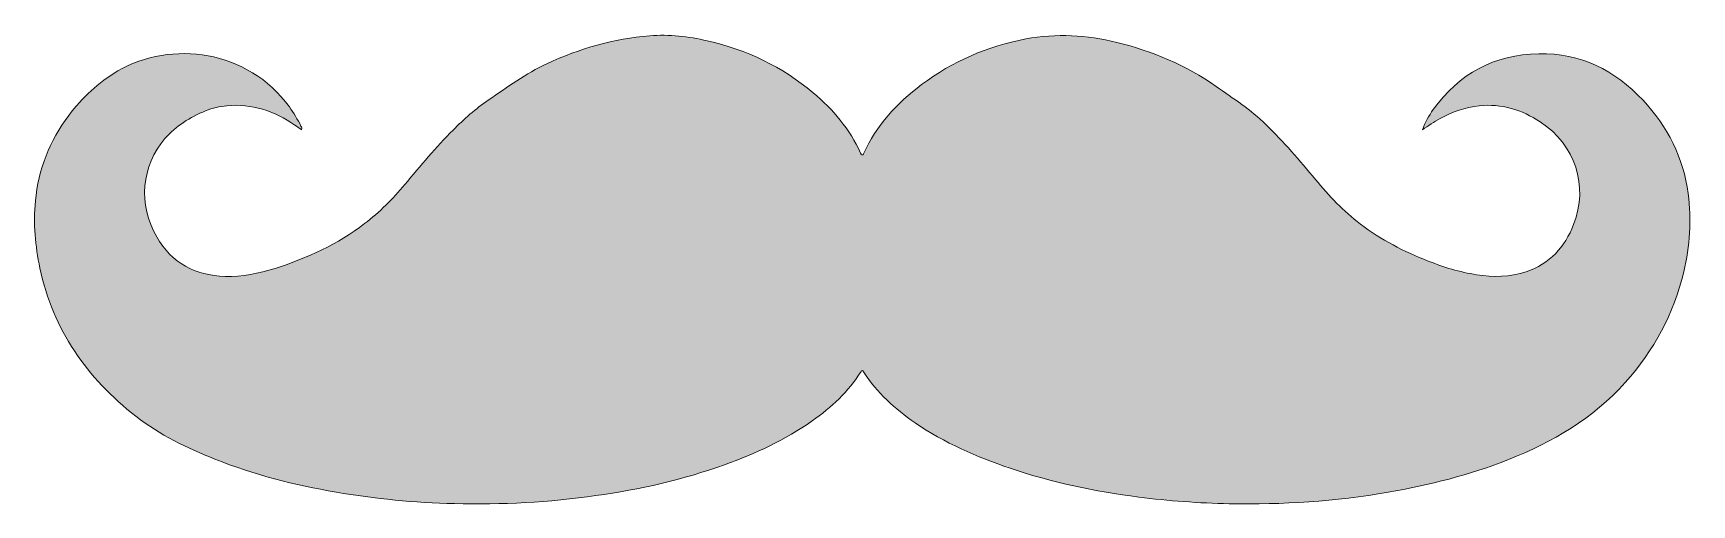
# Model space of a CAD drawing. Extents: x -1328 to -1186, y 285 to 326.
import ezdxf

# ---------------------------------------------------------------- set-up
doc = ezdxf.new("R2010")
doc.units = 0
doc.header["$MEASUREMENT"] = 0
doc.layers.add('Layer 1', color=7, linetype='Continuous', lineweight=0)

msp = doc.modelspace()

# ---------------------------------------------------------------- hatches: boundary and pattern name
at = {"layer": 'Layer 1'}
h = msp.add_hatch(color=7, dxfattribs=at)
h.dxf.hatch_style = 2
edge = h.paths.add_edge_path()
edge.add_spline(control_points=[(-1305.12, 317.38), (-1305.31, 317.52), (-1305.49, 317.65), (-1305.68, 317.78), (-1307.44, 318.98), (-1309.35, 319.64), (-1311.5, 319.43), (-1312.13, 319.36), (-1312.74, 319.24), (-1313.32, 319), (-1314.65, 318.46), (-1315.84, 317.7), (-1316.8, 316.62), (-1318.82, 314.31), (-1319.11, 310.95), (-1317.51, 308.21), (-1316.21, 305.96), (-1314.21, 304.9), (-1311.66, 304.83), (-1310.19, 304.79), (-1308.77, 305.07), (-1307.37, 305.51), (-1304.62, 306.39), (-1302.02, 307.57), (-1299.71, 309.34), (-1298.43, 310.33), (-1297.3, 311.45), (-1296.27, 312.69), (-1294.94, 314.29), (-1293.6, 315.88), (-1292.13, 317.35), (-1291.2, 318.29), (-1290.21, 319.16), (-1289.12, 319.91), (-1287.49, 321.02), (-1285.9, 322.19), (-1284.1, 323.03), (-1281.3, 324.34), (-1278.37, 325.18), (-1275.3, 325.42), (-1273.64, 325.55), (-1271.99, 325.36), (-1270.37, 324.99), (-1266.99, 324.23), (-1263.96, 322.77), (-1261.31, 320.55), (-1259.6, 319.11), (-1258.18, 317.43), (-1257.24, 315.38), (-1257.21, 315.32), (-1257.19, 315.25), (-1257.11, 315.22), (-1257.02, 315.19), (-1257.02, 315.28), (-1256.99, 315.33), (-1255.88, 317.76), (-1254.13, 319.66), (-1252.02, 321.24), (-1249.36, 323.24), (-1246.37, 324.53), (-1243.1, 325.15), (-1240.48, 325.64), (-1237.89, 325.48), (-1235.31, 324.85), (-1232.25, 324.1), (-1229.39, 322.91), (-1226.8, 321.08), (-1225.33, 320.05), (-1223.83, 319.08), (-1222.54, 317.82), (-1221.03, 316.34), (-1219.64, 314.75), (-1218.3, 313.12), (-1217.15, 311.72), (-1215.9, 310.42), (-1214.46, 309.31), (-1212.69, 307.94), (-1210.71, 306.96), (-1208.65, 306.14), (-1207.32, 305.61), (-1205.94, 305.19), (-1204.52, 304.97), (-1203.08, 304.75), (-1201.66, 304.75), (-1200.26, 305.22), (-1198.25, 305.9), (-1196.96, 307.33), (-1196.2, 309.26), (-1194.9, 312.59), (-1196.06, 316.08), (-1199.06, 318.05), (-1200.65, 319.09), (-1202.36, 319.63), (-1204.28, 319.43), (-1205.47, 319.3), (-1206.58, 318.92), (-1207.63, 318.34), (-1208.15, 318.05), (-1208.65, 317.72), (-1209.15, 317.37), (-1208.92, 318.01), (-1208.6, 318.57), (-1208.22, 319.1), (-1206.01, 322.2), (-1202.99, 323.8), (-1199.18, 323.88), (-1195.58, 323.96), (-1192.67, 322.47), (-1190.26, 319.9), (-1188.14, 317.64), (-1186.81, 314.99), (-1186.39, 311.91), (-1186.08, 309.66), (-1186.26, 307.43), (-1186.77, 305.22), (-1187.62, 301.63), (-1189.3, 298.5), (-1191.78, 295.75), (-1194.56, 292.67), (-1197.98, 290.63), (-1201.79, 289.14), (-1205.11, 287.83), (-1208.56, 286.96), (-1212.08, 286.35), (-1216.59, 285.57), (-1221.13, 285.28), (-1225.7, 285.37), (-1228.29, 285.42), (-1230.87, 285.61), (-1233.43, 285.94), (-1237.18, 286.42), (-1240.85, 287.19), (-1244.43, 288.4), (-1247.31, 289.36), (-1250.07, 290.58), (-1252.58, 292.3), (-1254.31, 293.49), (-1255.85, 294.87), (-1256.99, 296.65), (-1257.01, 296.69), (-1257.05, 296.73), (-1257.09, 296.77), (-1257.13, 296.74), (-1257.19, 296.72), (-1257.21, 296.68), (-1258.29, 294.96), (-1259.75, 293.62), (-1261.39, 292.46), (-1263.7, 290.84), (-1266.24, 289.66), (-1268.89, 288.71), (-1272.46, 287.42), (-1276.14, 286.59), (-1279.9, 286.06), (-1283.92, 285.49), (-1287.96, 285.27), (-1292.02, 285.38), (-1295.42, 285.46), (-1298.8, 285.78), (-1302.15, 286.36), (-1305.7, 286.97), (-1309.18, 287.85), (-1312.54, 289.19), (-1314.93, 290.14), (-1317.25, 291.26), (-1319.28, 292.85), (-1323.48, 296.13), (-1326.4, 300.25), (-1327.51, 305.54), (-1327.9, 307.44), (-1328.08, 309.34), (-1327.89, 311.28), (-1327.63, 313.99), (-1326.68, 316.42), (-1325.04, 318.59), (-1323.88, 320.13), (-1322.5, 321.43), (-1320.83, 322.41), (-1316.26, 325.06), (-1309.7, 324.25), (-1306.15, 319.33), (-1305.77, 318.81), (-1305.44, 318.26), (-1305.16, 317.69), (-1305.11, 317.6), (-1305.04, 317.52), (-1305.12, 317.38)], knot_values=[0, 0, 0, 0, 1, 1, 1, 2, 2, 2, 3, 3, 3, 4, 4, 4, 5, 5, 5, 6, 6, 6, 7, 7, 7, 8, 8, 8, 9, 9, 9, 10, 10, 10, 11, 11, 11, 12, 12, 12, 13, 13, 13, 14, 14, 14, 15, 15, 15, 16, 16, 16, 17, 17, 17, 18, 18, 18, 19, 19, 19, 20, 20, 20, 21, 21, 21, 22, 22, 22, 23, 23, 23, 24, 24, 24, 25, 25, 25, 26, 26, 26, 27, 27, 27, 28, 28, 28, 29, 29, 29, 30, 30, 30, 31, 31, 31, 32, 32, 32, 33, 33, 33, 34, 34, 34, 35, 35, 35, 36, 36, 36, 37, 37, 37, 38, 38, 38, 39, 39, 39, 40, 40, 40, 41, 41, 41, 42, 42, 42, 43, 43, 43, 44, 44, 44, 45, 45, 45, 46, 46, 46, 47, 47, 47, 48, 48, 48, 49, 49, 49, 50, 50, 50, 51, 51, 51, 52, 52, 52, 53, 53, 53, 54, 54, 54, 55, 55, 55, 56, 56, 56, 57, 57, 57, 58, 58, 58, 59, 59, 59, 60, 60, 60, 61, 61, 61, 62, 62, 62, 62], degree=3, periodic=0)

# ---------------------------------------------------------------- linework, layer by layer
msp.add_open_spline([(-1305.12, 317.38), (-1305.31, 317.52), (-1305.49, 317.65), (-1305.68, 317.78), (-1307.44, 318.98), (-1309.35, 319.64), (-1311.5, 319.43), (-1312.13, 319.36), (-1312.74, 319.24), (-1313.32, 319), (-1314.65, 318.46), (-1315.84, 317.7), (-1316.8, 316.62), (-1318.82, 314.31), (-1319.11, 310.95), (-1317.51, 308.21), (-1316.21, 305.96), (-1314.21, 304.9), (-1311.66, 304.83), (-1310.19, 304.79), (-1308.77, 305.07), (-1307.37, 305.51), (-1304.62, 306.39), (-1302.02, 307.57), (-1299.71, 309.34), (-1298.43, 310.33), (-1297.3, 311.45), (-1296.27, 312.69), (-1294.94, 314.29), (-1293.6, 315.88), (-1292.13, 317.35), (-1291.2, 318.29), (-1290.21, 319.16), (-1289.12, 319.91), (-1287.49, 321.02), (-1285.9, 322.19), (-1284.1, 323.03), (-1281.3, 324.34), (-1278.37, 325.18), (-1275.3, 325.42), (-1273.64, 325.55), (-1271.99, 325.36), (-1270.37, 324.99), (-1266.99, 324.23), (-1263.96, 322.77), (-1261.31, 320.55), (-1259.6, 319.11), (-1258.18, 317.43), (-1257.24, 315.38), (-1257.21, 315.32), (-1257.19, 315.25), (-1257.11, 315.22), (-1257.02, 315.19), (-1257.02, 315.28), (-1256.99, 315.33), (-1255.88, 317.76), (-1254.13, 319.66), (-1252.02, 321.24), (-1249.36, 323.24), (-1246.37, 324.53), (-1243.1, 325.15), (-1240.48, 325.64), (-1237.89, 325.48), (-1235.31, 324.85), (-1232.25, 324.1), (-1229.39, 322.91), (-1226.8, 321.08), (-1225.33, 320.05), (-1223.83, 319.08), (-1222.54, 317.82), (-1221.03, 316.34), (-1219.64, 314.75), (-1218.3, 313.12), (-1217.15, 311.72), (-1215.9, 310.42), (-1214.46, 309.31), (-1212.69, 307.94), (-1210.71, 306.96), (-1208.65, 306.14), (-1207.32, 305.61), (-1205.94, 305.19), (-1204.52, 304.97), (-1203.08, 304.75), (-1201.66, 304.75), (-1200.26, 305.22), (-1198.25, 305.9), (-1196.96, 307.33), (-1196.2, 309.26), (-1194.9, 312.59), (-1196.06, 316.08), (-1199.06, 318.05), (-1200.65, 319.09), (-1202.36, 319.63), (-1204.28, 319.43), (-1205.47, 319.3), (-1206.58, 318.92), (-1207.63, 318.34), (-1208.15, 318.05), (-1208.65, 317.72), (-1209.15, 317.37), (-1208.92, 318.01), (-1208.6, 318.57), (-1208.22, 319.1), (-1206.01, 322.2), (-1202.99, 323.8), (-1199.18, 323.88), (-1195.58, 323.96), (-1192.67, 322.47), (-1190.26, 319.9), (-1188.14, 317.64), (-1186.81, 314.99), (-1186.39, 311.91), (-1186.08, 309.66), (-1186.26, 307.43), (-1186.77, 305.22), (-1187.62, 301.63), (-1189.3, 298.5), (-1191.78, 295.75), (-1194.56, 292.67), (-1197.98, 290.63), (-1201.79, 289.14), (-1205.11, 287.83), (-1208.56, 286.96), (-1212.08, 286.35), (-1216.59, 285.57), (-1221.13, 285.28), (-1225.7, 285.37), (-1228.29, 285.42), (-1230.87, 285.61), (-1233.43, 285.94), (-1237.18, 286.42), (-1240.85, 287.19), (-1244.43, 288.4), (-1247.31, 289.36), (-1250.07, 290.58), (-1252.58, 292.3), (-1254.31, 293.49), (-1255.85, 294.87), (-1256.99, 296.65), (-1257.01, 296.69), (-1257.05, 296.73), (-1257.09, 296.77), (-1257.13, 296.74), (-1257.19, 296.72), (-1257.21, 296.68), (-1258.29, 294.96), (-1259.75, 293.62), (-1261.39, 292.46), (-1263.7, 290.84), (-1266.24, 289.66), (-1268.89, 288.71), (-1272.46, 287.42), (-1276.14, 286.59), (-1279.9, 286.06), (-1283.92, 285.49), (-1287.96, 285.27), (-1292.02, 285.38), (-1295.42, 285.46), (-1298.8, 285.78), (-1302.15, 286.36), (-1305.7, 286.97), (-1309.18, 287.85), (-1312.54, 289.19), (-1314.93, 290.14), (-1317.25, 291.26), (-1319.28, 292.85), (-1323.48, 296.13), (-1326.4, 300.25), (-1327.51, 305.54), (-1327.9, 307.44), (-1328.08, 309.34), (-1327.89, 311.28), (-1327.63, 313.99), (-1326.68, 316.42), (-1325.04, 318.59), (-1323.88, 320.13), (-1322.5, 321.43), (-1320.83, 322.41), (-1316.26, 325.06), (-1309.7, 324.25), (-1306.15, 319.33), (-1305.77, 318.81), (-1305.44, 318.26), (-1305.16, 317.69), (-1305.11, 317.6), (-1305.04, 317.52), (-1305.12, 317.38)], degree=3, knots=[0, 0, 0, 0, 1, 1, 1, 2, 2, 2, 3, 3, 3, 4, 4, 4, 5, 5, 5, 6, 6, 6, 7, 7, 7, 8, 8, 8, 9, 9, 9, 10, 10, 10, 11, 11, 11, 12, 12, 12, 13, 13, 13, 14, 14, 14, 15, 15, 15, 16, 16, 16, 17, 17, 17, 18, 18, 18, 19, 19, 19, 20, 20, 20, 21, 21, 21, 22, 22, 22, 23, 23, 23, 24, 24, 24, 25, 25, 25, 26, 26, 26, 27, 27, 27, 28, 28, 28, 29, 29, 29, 30, 30, 30, 31, 31, 31, 32, 32, 32, 33, 33, 33, 34, 34, 34, 35, 35, 35, 36, 36, 36, 37, 37, 37, 38, 38, 38, 39, 39, 39, 40, 40, 40, 41, 41, 41, 42, 42, 42, 43, 43, 43, 44, 44, 44, 45, 45, 45, 46, 46, 46, 47, 47, 47, 48, 48, 48, 49, 49, 49, 50, 50, 50, 51, 51, 51, 52, 52, 52, 53, 53, 53, 54, 54, 54, 55, 55, 55, 56, 56, 56, 57, 57, 57, 58, 58, 58, 59, 59, 59, 60, 60, 60, 61, 61, 61, 62, 62, 62, 62], dxfattribs=at)

doc.saveas('drawing.dxf')
